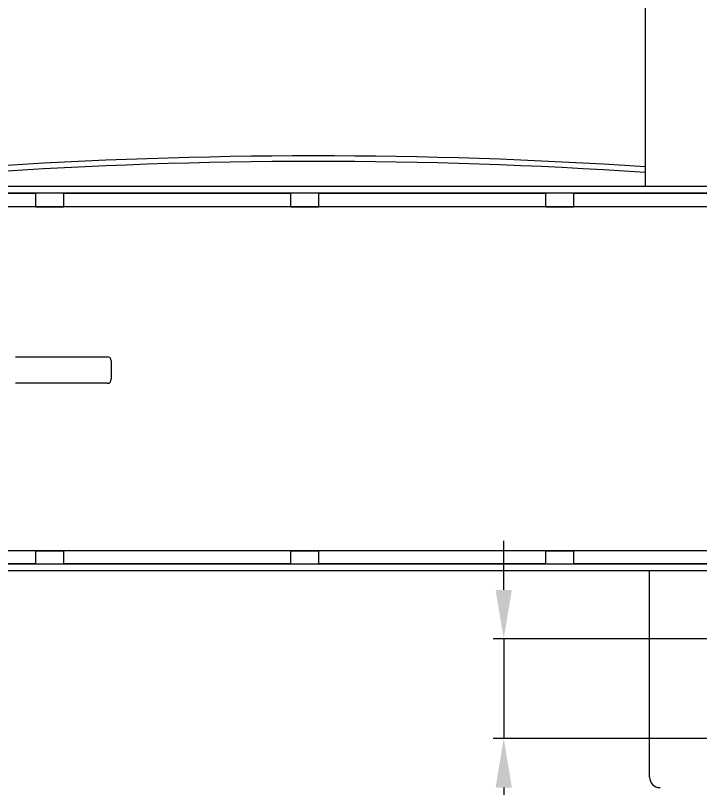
# Model space of a CAD drawing. Header units: inches. Extents: x 40138 to 76695, y -14500 to -5279.
# Drawn here: x 72166.2 to 72362, y -9922 to -9701 of the extents above; entities that cross this region are included whole.
import ezdxf

# ---------------------------------------------------------------- set-up
doc = ezdxf.new("R2010")
doc.units = ezdxf.units.IN
doc.header["$LTSCALE"] = 2
doc.header["$MEASUREMENT"] = 0
doc.header["$PDMODE"] = 35
doc.header["$PDSIZE"] = -1
doc.layers.add('M-OBJECT-DETAILS', color=7, linetype='Continuous', lineweight=9)
doc.styles.get("Standard").update_dxf_attribs({"font": 'romans.shx', "width": 0.8})
doc.dimstyles.new('Details World Wide', dxfattribs={"dimscale": 4, "dimtxt": 4.5, "dimasz": 3.5, "dimexe": 0.75, "dimexo": 0.75, "dimgap": 0.75, "dimtad": 0, "dimtih": 1, "dimtoh": 1, "dimdec": 0, "dimzin": 4, "dimdsep": 46, "dimtxsty": 'Standard', "dimcen": 0, "dimclrd": 256, "dimclre": 256, "dimclrt": 256, "dimadec": 0, "dimazin": 1, "dimtfac": 1, "dimtdec": 0, "dimtmove": 0, "dimatfit": 3, "dimfxl": 1, "dimtolj": 1, "dimtzin": 0, "dimlwd": -1, "dimlwe": -1, "dimarcsym": 0})

# ---------------------------------------------------------------- blocks, each defined once
blk = doc.blocks.new('*D26')
at = {"layer": 'Defpoints', "color": 0, "transparency": 16777216}
for p in [(72305.97, -9879.37), (72382.72, -9879.37), (72382.72, -9907.95)]:
    blk.add_point(p, dxfattribs=at)
at = {"layer": 'M-OBJECT-DETAILS', "transparency": 16777216}
for p, q in [((72305.97, -9865.37), (72305.97, -9851.37)), ((72379.72, -9879.37), (72302.97, -9879.37)), ((72305.97, -9879.37), (72305.97, -9907.95)), ((72379.72, -9907.95), (72302.97, -9907.95)), ((72305.97, -9921.95), (72305.97, -9980.18)), ((72305.97, -9980.18), (72291.97, -9980.18))]:
    blk.add_line(p, q, dxfattribs=at)
for points in [[(72303.64, -9865.37), (72308.3, -9865.37), (72305.97, -9879.37)], [(72303.64, -9921.95), (72308.3, -9921.95), (72305.97, -9907.95)]]:
    blk.add_solid(points, dxfattribs=at)
at = {"layer": 'M-OBJECT-DETAILS', "transparency": 16777216, "insert": (72249.89, -9980.18), "char_height": 18, "attachment_point": 5}
blk.add_mtext('\\A1;29\\P [1.13]', dxfattribs=at)

msp = doc.modelspace()

# ---------------------------------------------------------------- linework, layer by layer
at = {"layer": 'M-OBJECT-DETAILS', "lineweight": 15}
for p, q in [((72346.446, -9690.953), (72346.446, -9749.953)), ((72347.719, -9918.953), (72347.719, -9859.957))]:
    msp.add_line(p, q, dxfattribs=at)
at = {"layer": 'M-OBJECT-DETAILS', "linetype": 'Continuous', "lineweight": 5}
for p, q in [((72548.534, -9749.953), (71955.506, -9749.953)), ((72530.395, -9751.85), (71973.644, -9751.85)), ((72172.02, -9751.95), (72107.02, -9751.95)), ((72172.02, -9755.744), (72172.02, -9751.85)), ((72180.02, -9755.744), (72180.02, -9751.85)), ((72245.02, -9751.95), (72180.02, -9751.95)), ((72245.02, -9755.744), (72245.02, -9751.85)), ((72253.02, -9755.744), (72253.02, -9751.85)), ((72318.02, -9751.95), (72253.02, -9751.95)), ((72318.02, -9755.744), (72318.02, -9751.85)), ((72326.02, -9755.744), (72326.02, -9751.85)), ((72391.02, -9751.95), (72326.02, -9751.95)), ((72399.02, -9755.744), (72105.02, -9755.744)), ((72172.02, -9755.744), (72180.02, -9755.744)), ((72245.02, -9755.744), (72253.02, -9755.744)), ((72318.02, -9755.744), (72326.02, -9755.744)), ((72166.163, -9798.642), (72192.452, -9798.642)), ((72193.595, -9799.785), (72193.595, -9805.119)), ((72192.452, -9806.262), (72166.163, -9806.262)), ((72399.02, -9854.162), (72105.02, -9854.162)), ((72172.02, -9858.06), (72172.02, -9854.162)), ((72172.02, -9854.162), (72180.02, -9854.162)), ((72180.02, -9858.06), (72180.02, -9854.162)), ((72245.02, -9854.162), (72253.02, -9854.162)), ((72245.02, -9858.06), (72245.02, -9854.162)), ((72253.02, -9858.06), (72253.02, -9854.162)), ((72318.02, -9858.06), (72318.02, -9854.162)), ((72318.02, -9854.162), (72326.02, -9854.162)), ((72326.02, -9858.06), (72326.02, -9854.162)), ((72502.234, -9858.06), (72001.806, -9858.06)), ((72172.02, -9857.956), (72107.02, -9857.956)), ((72245.02, -9857.956), (72180.02, -9857.956)), ((72318.02, -9857.956), (72253.02, -9857.956)), ((72391.02, -9857.956), (72326.02, -9857.956)), ((72502.234, -9859.957), (72001.806, -9859.957))]:
    msp.add_line(p, q, dxfattribs=at)
for centre, radius, start, end in [((72252.02, -11160.569), 1419.4, 86.185561, 93.860882), ((72252.02, -11160.569), 1417.8, 86.18125, 93.865246), ((72192.452, -9799.785), 1.143, 0, 90), ((72192.452, -9805.119), 1.143, 270, 0)]:
    msp.add_arc(centre, radius, start, end, dxfattribs=at)
at = {"layer": 'M-OBJECT-DETAILS', "lineweight": 15}
msp.add_arc((72350.719, -9918.953), 3, 180, 270, dxfattribs=at)

# ---------------------------------------------------------------- dimensions: what is measured, and where the dimension line sits
at = {"layer": 'M-OBJECT-DETAILS'}
dim = msp.add_linear_dim(base=(72305.971, -9879.373), p1=(72382.719, -9907.953), p2=(72382.719, -9879.373), angle=90, dimstyle='Details World Wide', override={"dimpost": '\\X'}, dxfattribs=at)
dim.commit()
dim.dimension.update_dxf_attribs({"geometry": '*D26', "text_midpoint": (72249.886, -9980.185), "dimtype": 160})

doc.saveas('drawing.dxf')
